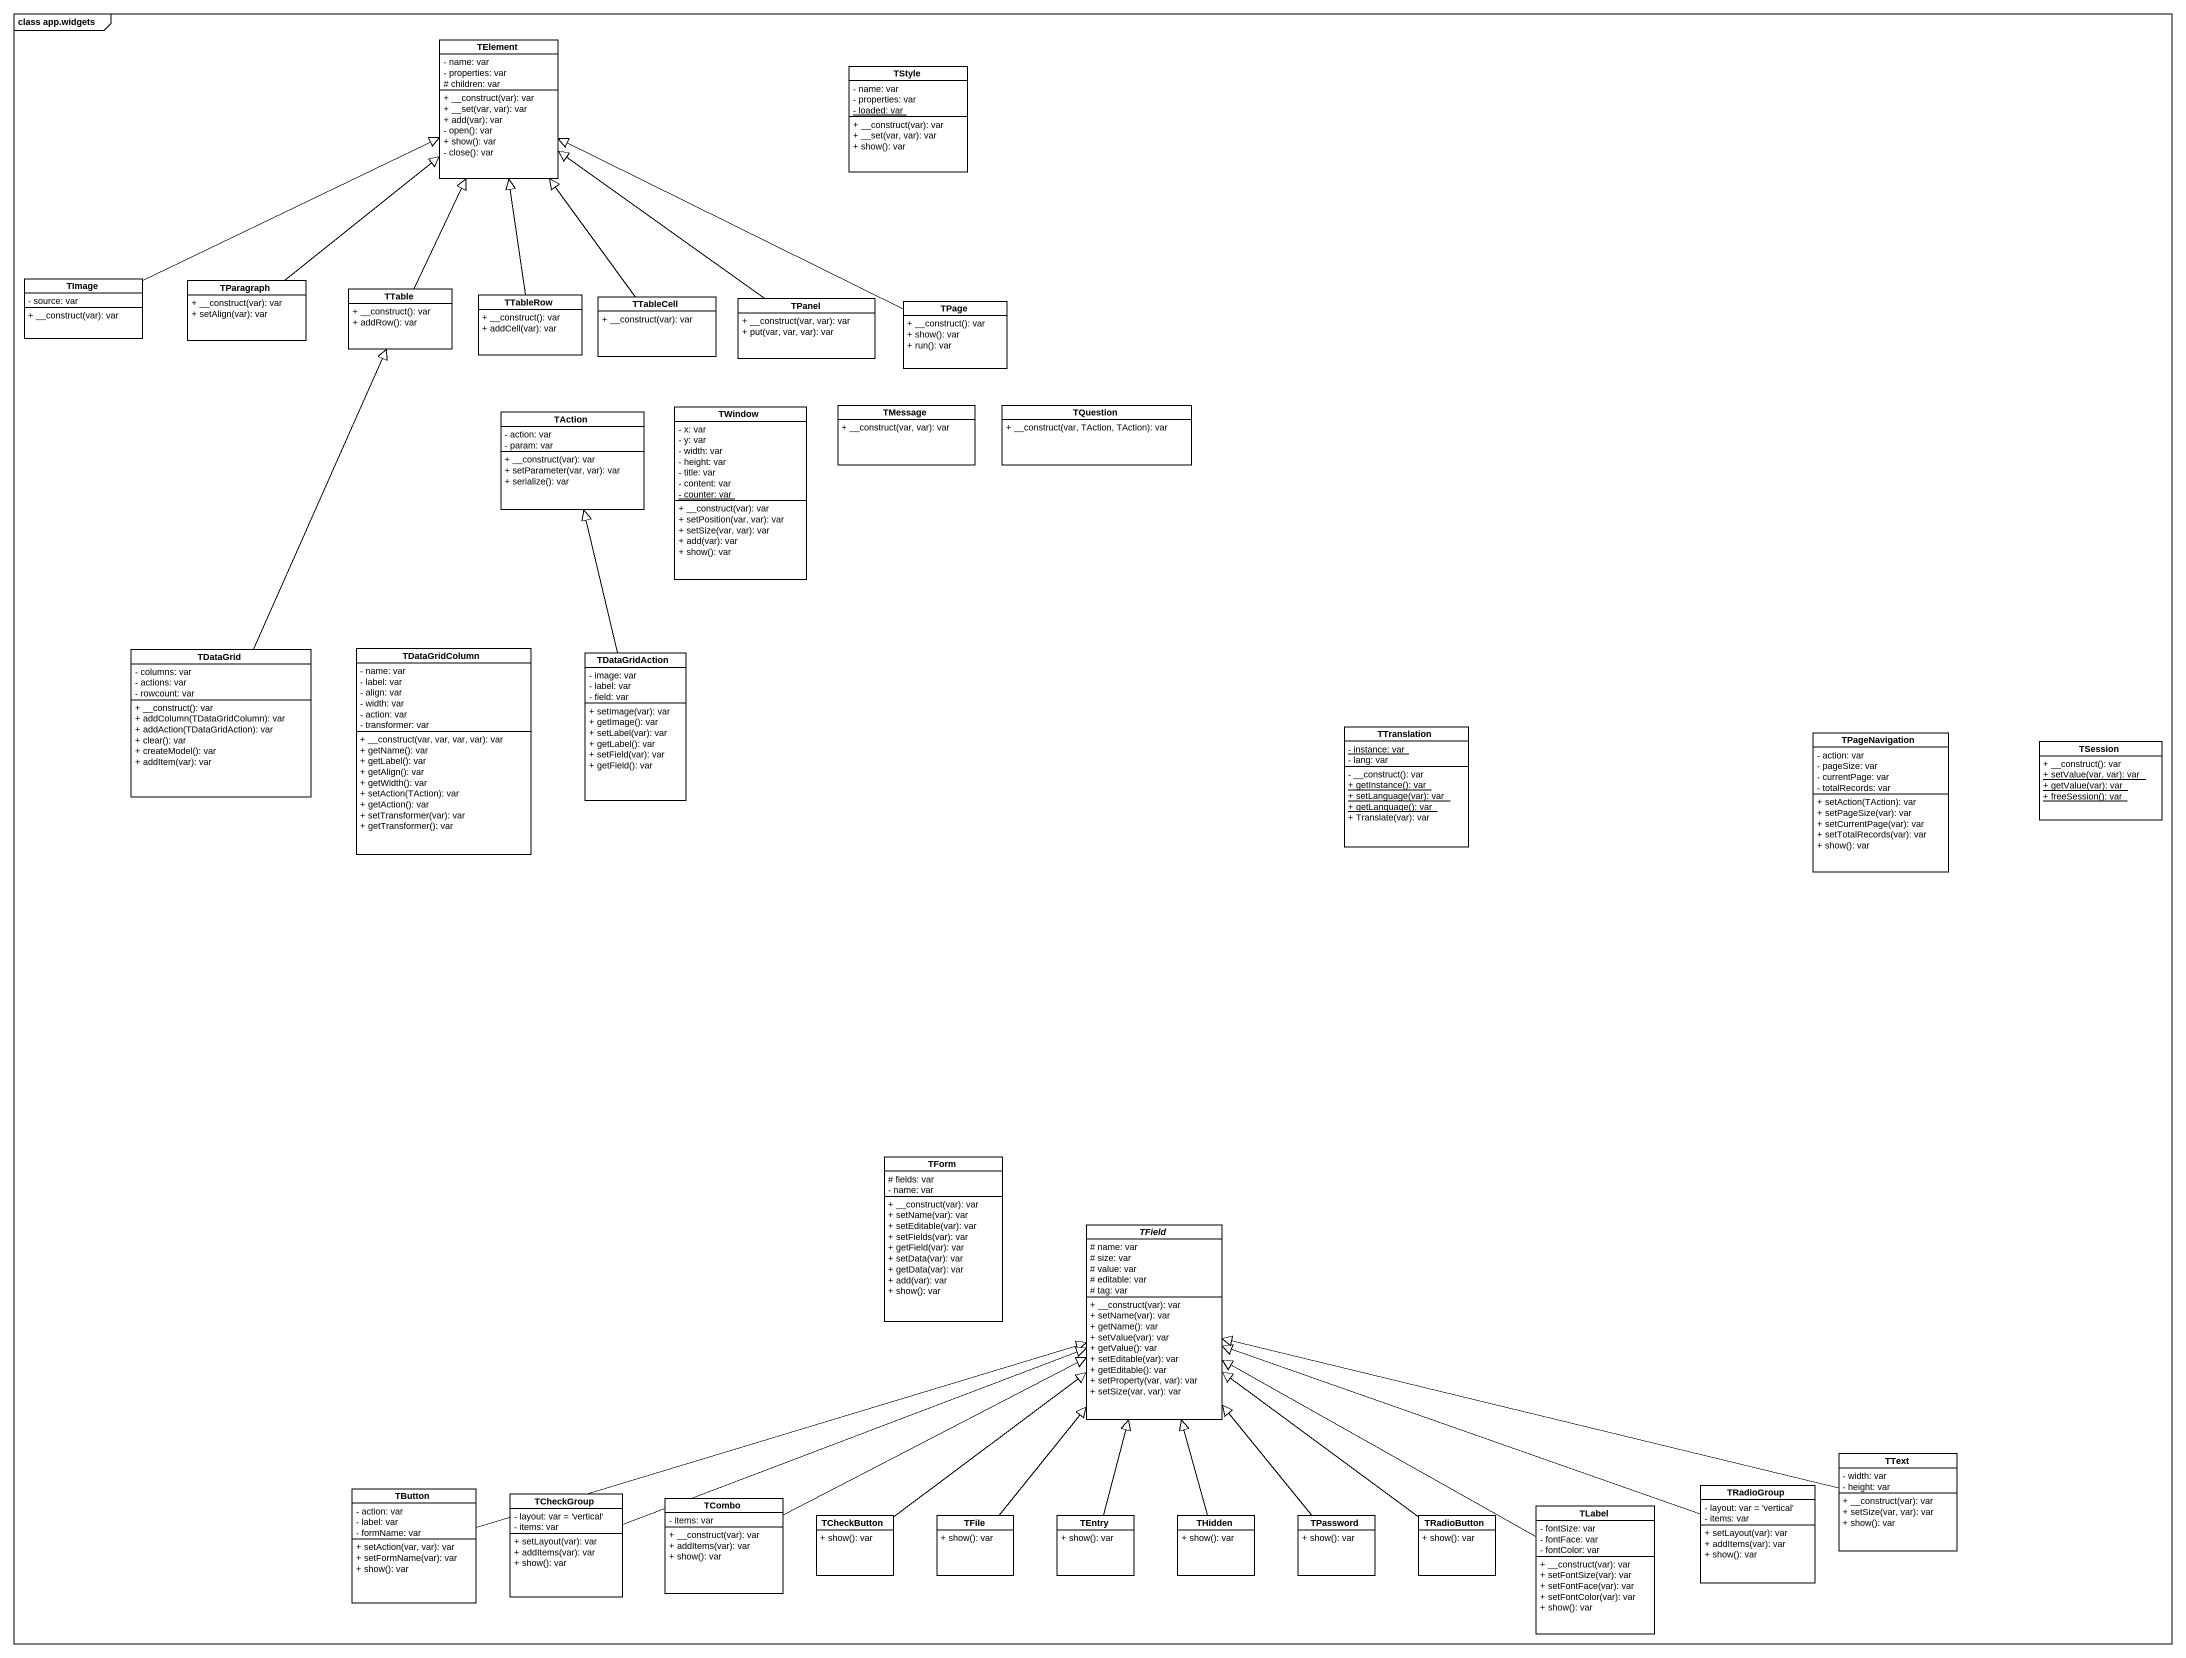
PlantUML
@startuml
mainframe class app.widgets
hide circle
hide empty members
skinparam classAttributeIconSize 0
class TElement {
  - name: var
  - properties: var
  # children: var
  + __construct(var): var
  + __set(var, var): var
  + add(var): var
  - open(): var
  + show(): var
  - close(): var
}
class TStyle {
  - name: var
  - properties: var
  {static} - loaded: var
  + __construct(var): var
  + __set(var, var): var
  + show(): var
}
class TImage {
  - source: var
  + __construct(var): var
}
class TParagraph {
  + __construct(var): var
  + setAlign(var): var
}
class TTable {
  + __construct(): var
  + addRow(): var
}
class TTableRow {
  + __construct(): var
  + addCell(var): var
}
class TTableCell {
  + __construct(var): var
}
class TPanel {
  + __construct(var, var): var
  + put(var, var, var): var
}
class TPage {
  + __construct(): var
  + show(): var
  + run(): var
}
class TAction {
  - action: var
  - param: var
  + __construct(var): var
  + setParameter(var, var): var
  + serialize(): var
}
class TWindow {
  - x: var
  - y: var
  - width: var
  - height: var
  - title: var
  - content: var
  {static} - counter: var
  + __construct(var): var
  + setPosition(var, var): var
  + setSize(var, var): var
  + add(var): var
  + show(): var
}
class TMessage {
  + __construct(var, var): var
}
class TQuestion {
  + __construct(var, TAction, TAction): var
}
class TDataGrid {
  - columns: var
  - actions: var
  - rowcount: var
  + __construct(): var
  + addColumn(TDataGridColumn): var
  + addAction(TDataGridAction): var
  + clear(): var
  + createModel(): var
  + addItem(var): var
}
class TDataGridColumn {
  - name: var
  - label: var
  - align: var
  - width: var
  - action: var
  - transformer: var
  + __construct(var, var, var, var): var
  + getName(): var
  + getLabel(): var
  + getAlign(): var
  + getWidth(): var
  + setAction(TAction): var
  + getAction(): var
  + setTransformer(var): var
  + getTransformer(): var
}
class TDataGridAction {
  - image: var
  - label: var
  - field: var
  + setImage(var): var
  + getImage(): var
  + setLabel(var): var
  + getLabel(): var
  + setField(var): var
  + getField(): var
}
class TTranslation {
  {static} - instance: var
  - lang: var
  - __construct(): var
  {static} + getInstance(): var
  {static} + setLanguage(var): var
  {static} + getLanguage(): var
  + Translate(var): var
}
class TPageNavigation {
  - action: var
  - pageSize: var
  - currentPage: var
  - totalRecords: var
  + setAction(TAction): var
  + setPageSize(var): var
  + setCurrentPage(var): var
  + setTotalRecords(var): var
  + show(): var
}
class TSession {
  + __construct(): var
  {static} + setValue(var, var): var
  {static} + getValue(var): var
  {static} + freeSession(): var
}
class TForm {
  # fields: var
  - name: var
  + __construct(var): var
  + setName(var): var
  + setEditable(var): var
  + setFields(var): var
  + getField(var): var
  + setData(var): var
  + getData(var): var
  + add(var): var
  + show(): var
}
abstract class TField {
  # name: var
  # size: var
  # value: var
  # editable: var
  # tag: var
  + __construct(var): var
  + setName(var): var
  + getName(): var
  + setValue(var): var
  + getValue(): var
  + setEditable(var): var
  + getEditable(): var
  + setProperty(var, var): var
  + setSize(var, var): var
}
class TText {
  - width: var
  - height: var
  + __construct(var): var
  + setSize(var, var): var
  + show(): var
}
class TButton {
  - action: var
  - label: var
  - formName: var
  + setAction(var, var): var
  + setFormName(var): var
  + show(): var
}
class TCheckGroup {
  - layout: var = 'vertical'
  - items: var
  + setLayout(var): var
  + addItems(var): var
  + show(): var
}
class TCombo {
  - items: var
  + __construct(var): var
  + addItems(var): var
  + show(): var
}
class TLabel {
  - fontSize: var
  - fontFace: var
  - fontColor: var
  + __construct(var): var
  + setFontSize(var): var
  + setFontFace(var): var
  + setFontColor(var): var
  + show(): var
}
class TRadioGroup {
  - layout: var = 'vertical'
  - items: var
  + setLayout(var): var
  + addItems(var): var
  + show(): var
}
class TCheckButton {
  + show(): var
}
class TFile {
  + show(): var
}
class TEntry {
  + show(): var
}
class THidden {
  + show(): var
}
class TPassword {
  + show(): var
}
class TRadioButton {
  + show(): var
}
TImage -right-|> TElement
TParagraph -up-|> TElement
TTable -up-|> TElement
TTableRow -up-|> TElement
TTableCell -up-|> TElement
TPanel -up-|> TElement
TPage -left-|> TElement
TDataGrid -up-|> TTable
TDataGridAction -up-|> TAction
TText -left-|> TField
TButton -right-|> TField
TCheckGroup -right-|> TField
TCombo -right-|> TField
TLabel -left-|> TField
TRadioGroup -left-|> TField
TCheckButton -up-|> TField
TFile -up-|> TField
TEntry -up-|> TField
THidden -up-|> TField
TPassword -up-|> TField
TRadioButton -up-|> TField
@enduml
